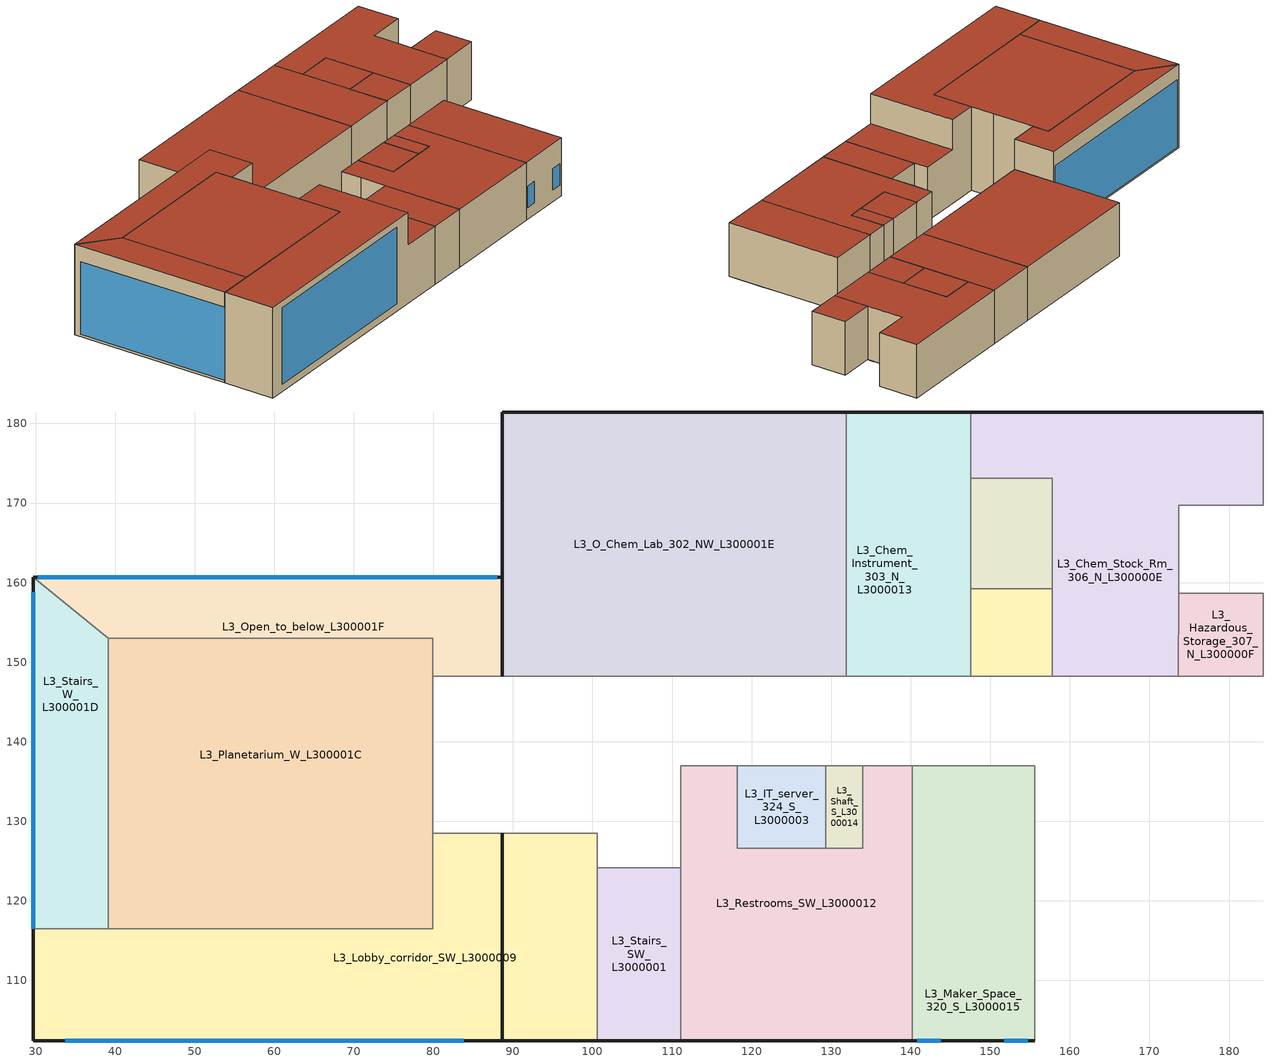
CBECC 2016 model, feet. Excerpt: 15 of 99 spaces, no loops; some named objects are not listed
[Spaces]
L3_Restrooms_SW_L3000012
 floor to L2_Restrooms_SW_L2000000 (Internal Ceiling/Floor): 140.17,102.41 111.12,102.41 111.12,136.99 118.21,136.99 118.21,126.62 133.95,126.62 133.95,136.99 140.17,136.99 z32
 wall outside (Brick Tiles-Metal framing wal w/ (R-19 + R-10) w/ metal screws): 111.12,102.41 140.17,102.41 z32:48
 wall to L1_Elevator_SW_L1000011 (Internal Partition): 111.12,136.99 111.12,131.28 111.12,124.17 z32:48
 wall to L3_Stairs_SW_L3000001 (Internal Partition): 111.12,124.17 111.12,102.41 z32:48
 wall to L3_Shaft_S_L3000014 (Internal Partition): 133.95,136.99 133.95,126.62 129.34,126.62 z32:48
 wall to L3_Maker_Space_320_S_L3000015 (Internal Partition): 140.17,102.41 140.17,136.99 z32:48
 wall to L3_IT_server_324_S_L3000003 (Internal Partition): 129.34,126.62 118.21,126.62 118.21,136.99 z32:48
 wall to L3_Corridor_L3000002 (Internal Partition): 118.21,136.99 111.12,136.99 / 140.17,136.99 133.95,136.99 z32:48
 roof outside (7 inch of Cont. Insulation entirely above Metal Deck (R-30)): 140.17,136.99 133.95,136.99 133.95,126.62 118.21,126.62 118.21,136.99 111.12,136.99 111.12,102.41 140.17,102.41 z48
L3_Stairs_SW_L3000001
 floor to L2_Stairs_SW_L2000005 (Internal Ceiling/Floor): 111.12,102.41 100.58,102.41 100.58,124.17 111.12,124.17 z32
 wall outside (Brick Tiles-Metal framing wal w/ (R-19 + R-10) w/ metal screws): 100.58,102.41 111.12,102.41 z32:48
 wall to L1_Elevator_SW_L1000011 (Internal Partition): 111.12,124.17 100.58,124.17 z32:48
 wall to L3_Lobby_corridor_SW_L3000009 (Internal Partition): 100.58,124.17 100.58,102.41 z32:48
 roof outside (7 inch of Cont. Insulation entirely above Metal Deck (R-30)): 111.12,124.17 100.58,124.17 100.58,102.41 111.12,102.41 z48
L3_Lobby_corridor_SW_L3000009
 floor to L2_Computer_Lab_202_SW_L2000025 (Internal Ceiling/Floor): 57.35,102.41 29.68,102.41 29.68,116.47 57.35,116.47 z32
 floor to L2_Office_SW_L2000006 (Internal Ceiling/Floor): 85.02,120.91 100.58,120.91 100.58,102.41 57.35,102.41 57.35,116.47 79.89,116.47 79.89,128.51 85.02,128.51 z32
 floor to L2_Corridor_1_L2000011 (Internal Ceiling/Floor): 100.58,120.91 85.02,120.91 85.02,128.51 100.58,128.51 z32
 wall outside (Brick Tiles-Metal framing wal w/ (R-19 + R-10) w/ metal screws): 29.68,116.47 29.68,102.41 z32:57; 88.65,102.41 88.65,128.51 z48:57; 29.68,102.41,32 100.58,102.41,32 100.58,102.41,48 88.65,102.41,48 88.65,102.41,57 29.68,102.41,57
 wall to L1_Elevator_SW_L1000011 (Internal Partition): 100.58,124.17 100.58,128.51 z32:48
 wall to L3_Stairs_W_L300001D (Internal Partition): 39.15,116.47 29.68,116.47 z32:57
 wall to L3_Planetarium_W_L300001C (Internal Partition): 79.89,128.51 79.89,116.47 39.15,116.47 z32:57
 wall to L3_Corridor_L3000002 (Internal Partition): 79.89,128.51,57 88.65,128.51,57 88.65,128.51,48 100.58,128.51,48 100.58,128.51,32 79.89,128.51,32
 window (SB90 on Clear+Air+Clear (U-0.28) [SHGC-0.22] (Overall U-0.44)): 33.75,102.41 83.79,102.41 z34.06:55.15
 roof outside (7 inch of Cont. Insulation entirely above Metal Deck (R-30)): 100.58,128.51 88.65,128.51 88.65,102.41 100.58,102.41 z48; 88.65,128.51 79.89,128.51 79.89,116.47 29.68,116.47 29.68,102.41 88.65,102.41 z57
L3_Stairs_W_L300001D
 floor to L2_Lobby_W_L2000003 (Internal Ceiling/Floor): 39.15,153 39.15,131.23 29.68,131.23 29.68,160.68 z32
 floor to L2_Computer_Lab_202_SW_L2000025 (Internal Ceiling/Floor): 39.15,116.47 29.68,116.47 29.68,131.23 39.15,131.23 z32
 wall outside (Brick Tiles-Metal framing wal w/ (R-19 + R-10) w/ metal screws): 29.68,160.68 29.68,116.47 z32:57
 wall to L3_Planetarium_W_L300001C (Internal Partition): 39.15,116.47 39.15,135.52 39.15,153 z32:57
 wall to L3_Open_to_below_L300001F (Internal Partition): 39.15,153 29.68,160.68 z32:57
 window (SB70XL on Clear+Clear (U-0.28) [SHGC-0.27]): 29.68,158.78 29.68,116.47 z32.67:52.83
 roof outside (7 inch of Cont. Insulation entirely above Metal Deck (R-30)): 39.15,153 29.68,160.68 29.68,116.47 39.15,116.47 z57
L3_Shaft_S_L3000014
 floor to L2_Shaft_SW_L2000024 (Internal Ceiling/Floor): 133.95,126.62 129.34,126.62 129.34,136.99 133.95,136.99 z32
 wall to L3_IT_server_324_S_L3000003 (Internal Partition): 129.34,136.99 129.34,126.62 z32:48
 wall to L3_Corridor_L3000002 (Internal Partition): 133.95,136.99 129.34,136.99 z32:48
 roof outside (7 inch of Cont. Insulation entirely above Metal Deck (R-30)): 133.95,136.99 129.34,136.99 129.34,126.62 133.95,126.62 z48
L3_Planetarium_W_L300001C
 floor to L2_Lobby_W_L2000003 (Internal Ceiling/Floor): 79.89,148.23 62.53,148.23 62.53,153 79.89,153 z32; 62.53,148.23 39.15,148.23 39.15,153 62.53,153 z32; 44.21,131.23 39.15,131.23 39.15,148.23 44.21,148.23 z32
 floor to L2_Corridor_1_L2000011 (Internal Ceiling/Floor): 79.89,137.98 62.53,148.23 79.89,148.23 z32
 floor to L2_Computer_Lab_202_SW_L2000025 (Internal Ceiling/Floor): 57.35,116.47 39.15,116.47 39.15,131.23 57.35,131.23 z32
 floor to L2_Office_SW_L2000006 (Internal Ceiling/Floor): 79.89,116.47 57.35,116.47 57.35,128.51 79.89,128.51 z32
 floor to L2_Tutoring_Center_SW_L2000026 (Internal Ceiling/Floor): 79.89,137.98 79.89,128.51 57.35,128.51 57.35,131.23 44.21,131.23 44.21,148.23 62.53,148.23 z32
 wall to L3_Open_to_below_L300001F (Internal Partition): 79.89,148.23 79.89,153 39.15,153 z32:57
 wall to L3_Corridor_L3000002 (Internal Partition): 79.89,128.51 79.89,135.52 79.89,148.23 z32:57
 roof outside (7 inch of Cont. Insulation entirely above Metal Deck (R-30)): 79.89,153 39.15,153 39.15,116.47 79.89,116.47 z57
L3_O_Chem_Lab_302_NW_L300001E
 floor to L2_Bio_Tech_Lab_210_NW_L2000004 (Internal Ceiling/Floor): 131.91,148.23 88.65,148.23 88.65,181.43 131.91,181.43 z32
 wall outside (Cement Plaster metal Framed Wall (R-19 + R-8) w/ Green-girts): 131.91,181.43 88.65,181.43 88.65,160.68 z32:48
 wall to L3_Open_to_below_L300001F (Internal Partition): 88.65,160.68 88.65,148.23 z32:48
 wall to L3_Corridor_L3000002 (Internal Partition): 88.65,148.23 131.91,148.23 z32:48
 wall to L3_Chem_Instrument_303_N_L3000013 (Internal Partition): 131.91,148.23 131.91,157.25 131.91,172.74 131.91,181.43 z32:48
 roof outside (7 inch of Cont. Insulation entirely above Metal Deck (R-30)): 131.91,181.43 88.65,181.43 88.65,148.23 131.91,148.23 z48
L3_Open_to_below_L300001F
 floor to L2_Lobby_W_L2000003 (Internal Ceiling/Floor): 88.65,148.23 79.89,148.23 79.89,153 39.15,153 29.68,160.68 88.65,160.68 z32
 wall outside (Brick Tiles-Metal framing wal w/ (R-19 + R-10) w/ metal screws): 88.65,160.68 29.68,160.68 z32:57; 88.65,148.23 88.65,160.68 z48:57
 wall to L3_Corridor_L3000002 (Internal Partition): 79.89,148.23 88.65,148.23 z32:57
 window (SB70XL on Clear+Clear (U-0.28) [SHGC-0.27]): 88.02,160.68 30.31,160.68 z32.45:52.62
 roof outside (7 inch of Cont. Insulation entirely above Metal Deck (R-30)): 88.65,160.68 29.68,160.68 39.15,153 79.89,153 79.89,148.23 88.65,148.23 z57
L3_Maker_Space_320_S_L3000015
 floor to L2_Copy_Mail_Rm_224_L2000012 (Internal Ceiling/Floor): 152.67,130.52 140.17,130.52 140.17,136.99 152.67,136.99 z32
 floor to L2_Janitor_Closet_237_L2000017 (Internal Ceiling/Floor): 152.67,130.52 152.67,124.05 140.17,124.05 140.17,130.52 z32
 floor to L2_Offices_235_204A_SW_L2000002 (Internal Ceiling/Floor): 152.67,112.62 140.17,112.62 140.17,124.05 152.67,124.05 z32
 floor to L2_Read_Study_200D_west_L200000C (Internal Ceiling/Floor): 155.58,132.49 152.67,132.49 152.67,136.99 155.58,136.99 z32
 floor to L2_Meeting_Rm_239_L200001F (Internal Ceiling/Floor): 155.58,118 152.67,118 152.67,132.49 155.58,132.49 z32
 floor to L2_Offices_231_235_S_L200000E (Internal Ceiling/Floor): 155.58,102.41 140.17,102.41 140.17,112.62 155.58,112.62 z32
 floor to L2_Corridor_2_L2000008 (Internal Ceiling/Floor): 155.58,112.62 152.67,112.62 152.67,118 155.58,118 z32
 wall outside (Brick Tiles-Metal framing wal w/ (R-19 + R-10) w/ metal screws): 140.17,102.41 155.58,102.41 z32:48
 wall to L3_Engineering_Lab_319_S_L3000010 (Internal Partition): 155.58,102.41 155.58,136.99 z32:48
 wall to L3_Corridor_L3000002 (Internal Partition): 155.58,136.99 140.17,136.99 z32:48
 window (SB90 on Clear+Air+Clear (U-0.28) [SHGC-0.22] (Overall U-0.44)): 140.8,102.41 143.8,102.41 / 151.72,102.41 154.72,102.41 z35.27:41.19
 roof outside (7 inch of Cont. Insulation entirely above Metal Deck (R-30)): 155.58,136.99 140.17,136.99 140.17,102.41 155.58,102.41 z48
L3_IT_server_324_S_L3000003
 floor to L2_IT_Server_SW_L2000022 (Internal Ceiling/Floor): 129.34,126.62 118.21,126.62 118.21,136.99 129.34,136.99 z32
 wall to L3_Corridor_L3000002 (Internal Partition): 129.34,136.99 118.21,136.99 z32:48
 roof outside (7 inch of Cont. Insulation entirely above Metal Deck (R-30)): 129.34,136.99 118.21,136.99 118.21,126.62 129.34,126.62 z48
L3_Hazardous_Storage_307_N_L300000F
 floor to L2_Microbio_Lab_217_N_L2000001 (Internal Ceiling/Floor): 184.27,148.23 173.65,148.23 173.66,158.69 184.27,158.69 z32
 wall to L3_General_Chem_Lab_310_N_L300000A (Internal Partition): 184.27,148.23 184.27,158.69 z32:48
 wall to L3_Flammable_Storage_308_L300000C (Internal Partition): 184.27,158.69 173.66,158.69 z32:48
 wall to L3_Corridor_L3000002 (Internal Partition): 173.65,148.23 184.27,148.23 z32:48
 wall to L3_Chem_Stock_Rm_306_N_L300000E (Internal Partition): 173.66,158.69 173.65,148.23 z32:48
 roof outside (7 inch of Cont. Insulation entirely above Metal Deck (R-30)): 184.27,158.69 173.66,158.69 173.65,148.23 184.27,148.23 z48
L3_Chem_Stock_Rm_306_N_L300000E
 floor to L2_AutoClave_213_L2000015 (Internal Ceiling/Floor): 152.82,173.11 147.56,173.11 147.56,181.43 152.82,181.43 z32
 floor to L2_Microbio_Prep_216_N_L2000018 (Internal Ceiling/Floor): 164.72,165.41 173.65,165.41 173.65,158.69 163.21,158.69 163.21,148.23 157.76,148.23 157.76,173.11 152.82,173.11 152.82,181.43 164.72,181.43 z32
 floor to L2_Storage_215_N_L200001B (Internal Ceiling/Floor): 173.65,165.41 164.72,165.41 164.72,181.43 173.65,181.43 z32
 floor to L2_Microbio_Tech_Office_215_L200001A (Internal Ceiling/Floor): 173.65,148.23 163.21,148.23 163.21,158.69 173.65,158.69 z32
 floor to L2_Microbio_Lab_217_N_L2000001 (Internal Ceiling/Floor): 184.27,169.72 173.67,169.72 173.65,148.23 173.65,181.43 184.27,181.43 z32
 wall outside (Cement Plaster metal Framed Wall (R-19 + R-8) w/ Green-girts): 184.27,181.43 147.56,181.43 z32:48
 wall to L3_General_Chem_Lab_310_N_L300000A (Internal Partition): 184.27,169.72 184.27,181.43 z32:48
 wall to L3_Corridor_L3000002 (Internal Partition): 157.76,148.23 173.65,148.23 z32:48
 wall to L3_Flammable_Storage_308_L300000C (Internal Partition): 173.66,158.69 173.67,169.72 184.27,169.72 z32:48
 wall to L3_Chem_Lab_Tech_304_N_L300000D (Internal Partition): 157.76,159.22 157.76,148.23 z32:48
 wall to L3_Chem_Instrument_303_N_L3000013 (Internal Partition): 147.56,181.43 147.56,173.11 z32:48
 wall to L3_Chem_Equip_Storage_305_L3000011 (Internal Partition): 147.56,173.11 157.76,173.11 157.76,159.22 z32:48
 roof outside (7 inch of Cont. Insulation entirely above Metal Deck (R-30)): 173.67,169.72 184.27,169.72 184.27,181.43 147.56,181.43 147.56,173.11 157.76,173.11 157.76,148.23 173.65,148.23 z48
L3_Chem_Lab_Tech_304_N_L300000D
 floor to L2_Media_Prep_214_L2000016 (Internal Ceiling/Floor): 152.82,148.23 147.56,148.23 147.56,159.22 152.82,159.22 z32
 floor to L2_Microbio_Prep_216_N_L2000018 (Internal Ceiling/Floor): 157.76,148.23 152.82,148.23 152.82,159.22 157.76,159.22 z32
 wall to L3_Corridor_L3000002 (Internal Partition): 147.56,148.23 157.76,148.23 z32:48
 wall to L3_Chem_Instrument_303_N_L3000013 (Internal Partition): 147.56,159.22 147.56,148.23 z32:48
 wall to L3_Chem_Equip_Storage_305_L3000011 (Internal Partition): 157.76,159.22 147.56,159.22 z32:48
 roof outside (7 inch of Cont. Insulation entirely above Metal Deck (R-30)): 157.76,159.22 147.56,159.22 147.56,148.23 157.76,148.23 z48
L3_Chem_Instrument_303_N_L3000013
 floor to L2_Vestibule_211_L2000007 (Internal Ceiling/Floor): 141.6,174.94 131.91,174.94 131.91,181.43 141.6,181.43 z32
 floor to L2_Cell_Culture_212_L2000023 (Internal Ceiling/Floor): 141.6,148.23 131.91,148.23 131.91,174.94 141.6,174.94 z32
 floor to L2_AutoClave_213_L2000015 (Internal Ceiling/Floor): 147.56,163.95 141.6,163.95 141.6,181.43 147.56,181.43 z32
 floor to L2_Media_Prep_214_L2000016 (Internal Ceiling/Floor): 147.56,148.23 141.6,148.23 141.6,163.95 147.56,163.95 z32
 wall outside (Cement Plaster metal Framed Wall (R-19 + R-8) w/ Green-girts): 147.56,181.43 131.91,181.43 z32:48
 wall to L3_Corridor_L3000002 (Internal Partition): 131.91,148.23 147.56,148.23 z32:48
 wall to L3_Chem_Equip_Storage_305_L3000011 (Internal Partition): 147.56,159.22 147.56,173.11 z32:48
 roof outside (7 inch of Cont. Insulation entirely above Metal Deck (R-30)): 147.56,181.43 131.91,181.43 131.91,148.23 147.56,148.23 z48
L3_Chem_Equip_Storage_305_L3000011
 floor to L2_AutoClave_213_L2000015 (Internal Ceiling/Floor): 152.82,163.95 147.56,163.95 147.56,173.11 152.82,173.11 z32
 floor to L2_Media_Prep_214_L2000016 (Internal Ceiling/Floor): 152.82,159.22 147.56,159.22 147.56,163.95 152.82,163.95 z32
 floor to L2_Microbio_Prep_216_N_L2000018 (Internal Ceiling/Floor): 157.76,159.22 152.82,159.22 152.82,173.11 157.76,173.11 z32
 roof outside (7 inch of Cont. Insulation entirely above Metal Deck (R-30)): 157.76,173.11 147.56,173.11 147.56,159.22 157.76,159.22 z48
[Proj]
181207_CCC_NSB_T24_Model_v1: StdsVersion=Compliance2016; GasType=NaturalGas; NatGasAvail=0; CliZn=ClimateZone3; StAddress=-specify-; City=-specify-; State=CA; ZipCode=0; CalculateEnergyCosts=0; AvgElecCost=13.41; AvgOtherFuelCost=0; DocAuthName=-specify-; DocAuthCEAIdent=-specify-; DocAuthCompany=Integral Group Inc.; DocAuthAddress=427 13th Street; DocAuthCity=Oakland; DocAuthState=CA; DocAuthZipCode=94612; DocAuthPhone=-specify-; EnvDsgnrName=-specify-; EnvDsgnrLicense=-specify-; EnvDsgnrCompany=-specify-; EnvDsgnrAddress=-specify-; EnvDsgnrCity=-specify-; EnvDsgnrState=CA; EnvDsgnrZipCode=0; EnvDsgnrPhone=-specify-; LtgDsgnrName=-specify-; LtgDsgnrLicense=-specify-; LtgDsgnrCompany=-specify-; LtgDsgnrAddress=-specify-; LtgDsgnrCity=-specify-; LtgDsgnrState=CA; LtgDsgnrZipCode=0; LtgDsgnrPhone=-specify-; MechDsgnrName=-specify-; MechDsgnrLicense=-specify-; MechDsgnrCompany=-specify-; MechDsgnrAddress=-specify-; MechDsgnrCity=-specify-; MechDsgnrState=CA; MechDsgnrZipCode=0; MechDsgnrPhone=-specify-; WeatherStation=OAKLAND_724930; QuickAnalysis=0; UseExcptDsgnModel=0; NarrativeDetails=-specify-; CompType=NewComplete; CompPathEnv=Performance; EnvDetailsLctn=-specify-; CompPathMech=Performance; MechDetailsLctn=-specify-; CompPathDHW=Performance; DHWDetailsLctn=-specify-; CompPathLtg=Performance; LtgDetailsLctn=-specify-; CompPathKit=NA; CompPathComputerRm=NA; CompPathLab=NA
[Bldg]
Building: RelocPubSchoolBldg=0; BldgAz=41; HighRiseResLivingUnitCnt=0; HotelMotelGuestRmCnt=0
[Mat]
Name | CodeCat | CodeItem
Air - Ceiling 5 | Air | Air - Ceiling - 3/4 in.
Air - Wall 18 | Air | Air - Wall - 3/4 in.
Chipboard Flooring | Woods | Wood - 1/2 in.
Compliance Insulation R30 | Insulation Board | Compliance Insulation R30.00
Batt Insulation (R-19) | Insulation Board | Compliance Insulation R5.60
Metal Standing Seam - 1/16 in. | Roofing | Metal Standing Seam - 1/16 in.
Plasterboard | Plastering Materials | Stucco - 3/8 in.
Reinforced Concrete | Concrete | Concrete - 80 lb/ft3 - 2 in.
Brick- 48 lbs- 3 5/8 in | Masonry Materials | Brick - 48 lb/ft3 - 3 5/8 in.
Mineral Wool Cont. Insulation (R-8) | Insulation Board | Compliance Insulation R5.00
Plasterboard 2 (Wall) | Plastering Materials | Gypsum plaster - on metal lath 70 lb/ft3 - 3/4 in.
[FenCons] FenType=VerticalFenestration; FenProdType=FixedWindow; AssmContext=Manufactured; CertificationMthd=NFRCRated; GreenhouseGardenWin=0; WinDivider=TrueDividedLite; ShdgCred=0; DynamicGlz=0
Name | SHGC | UFactor | VT
SB90 on Clear+Air+Clear (U-0.28) [SHGC-0.22] (Overall U-0.44) | 0.231613 | 0.444746 | 0.6
SB70XL on Clear+Clear (U-0.28) [SHGC-0.27] | 0.27814 | 0.442874 | 0.64
[ConsAssm] SpecMthd=Layers
Cement Plaster metal Framed Wall (R-19 + R-8) w/ Green-girts: CompatibleSurfType=ExteriorWall; MatRef=( Mineral Wool Cont. Insulation (R-8), 5/8 inch Sheathing, Batt Insulation (R-19), 5/8 inch Sheathing )
Internal Ceiling/Floor: CompatibleSurfType=InteriorFloor; MatRef=( Chipboard Flooring, Air - Ceiling 5, Reinforced Concrete, Air - Ceiling 5, Plasterboard, - none - )
Internal Partition: CompatibleSurfType=InteriorWall; MatRef=( Plasterboard 2 (Wall), Air - Wall 18, Plasterboard 2 (Wall) )
Brick Tiles-Metal framing wal w/ (R-19 + R-10) w/ metal screws: CompatibleSurfType=ExteriorWall; MatRef=( Brick- 48 lbs- 3 5/8 in, Mineral Wool Cont. Insulation (R-8), 5/8 inch Sheathing, Batt Insulation (R-19), 5/8 inch Sheathing )
7 inch of Cont. Insulation entirely above Metal Deck (R-30): CompatibleSurfType=Roof; MatRef=( Metal Standing Seam - 1/16 in., Compliance Insulation R30 ); FieldAppliedCoating=0; CRRCInitialRefl=0.9; CRRCAgedRefl=0.85; CRRCInitialEmit=0.85; CRRCAgedEmit=0.85; RoofDens=0; BuiltUpRoof=0; BallastedRoof=0
[ThrmlZn]
Name | Type | VentSrc | PriAirCondgSysRef | VentSysRef | VentCtrlMthd | VentSpecMthd | ExhSysRef
Zn L3_Open_to_below; Zn L3_Shaft_S | Unconditioned | None
Zn L3_Lobby_corridor_SW | Conditioned | Forced | ( AHU, VAV 300B-1 (Backup sys)_Lobby_Corridor ) | AHU | Fixed | Maximum
Zn L3_Chem_Stock_Rm_306_N | Conditioned | Forced | ( AHU, LSV 306-1 (Backup sys) Chem_Stock ) | AHU | Fixed | Maximum | LEV 306-1
Zn L3_IT_server_324_S | Conditioned | Forced | ( AHU, FCU6 ) | AHU | Fixed | Maximum
Zn L3_Restrooms_SW; Zn L3_Hazardous_Storage_307_N; Zn L3_Stairs_W; Zn L3_Stairs_SW | Unconditioned | Natural
Zn L3_Maker_Space_320_S | Conditioned | Forced | ( AHU, LSV 320-1 (Backup sys) ) | AHU | Fixed | Maximum | LEV 320-1
Zn L3_Chem_Lab_Tech_304_N | Conditioned | Forced | ( AHU, LSV 306-1 (Backup sys) Chem_Lab_Tech ) | AHU | Fixed | Maximum | LEV 306-1
Zn L3_Chem_Equip_Storage_305 | Conditioned | Forced | ( AHU, LSV 306-1 (Backup sys) Chem_Eqt ) | AHU | Fixed | Maximum | LEV 306-1
Zn L3_Chem_Instrument_303_N | Conditioned | Forced | ( AHU, LSV 303-1 (Backup sys) ) | AHU | Fixed | Maximum | LEV 303-1
Zn L3_Planetarium_W | Conditioned | Forced | ( AHU, VAV 301-1 (Backup sys) ) | AHU | CO2Sensors | Maximum
Zn L3_O_Chem_Lab_302_NW | Conditioned | Forced | ( AHU, LSV 302-1 (Backup sys)x4 ) | AHU | Fixed | Maximum | LEV 302-1
[Story]
BuildingStory 3
[Spc] Story=BuildingStory 3; OccFrac=0.5; FxdSeat=0; EnvStatus=New; LtgStatus=New; IntLtgSpecMthd=AreaCategoryMethod; IntLtgRegHtGnSpcFrac=0; IntLtgRegHtGnRadFrac=0; SkyltReqExcptFrac=0; ElevCnt=0; ElevLostFrac=0; EscalCnt=0; EscalLostFrac=0; ExhPerArea=0; ExhACH=0; DwellingUnitTypeCnt=( 0, 0, 0, 0, 0, 0 ); DwellingUnitTypeArea=( 0, 0, 0, 0, 0, 0 )
Name | CondgType | ThrmlZnRef | FlrToCeilingHgt | Vol | SpcFunc | IntLPDReg | PriSide100PctControlled | RecptPwrDens | SHWFluidSegRef | ExhPerSpc
L3_Stairs_W_L300001D | IndirectlyConditioned | Zn L3_Stairs_W | 25 | 9556.3 | Corridors, Restrooms, Stairs, and Support Areas | 0.6 | 1 | 0.2 | SHW supply | 0
L3_Stairs_SW_L3000001 | IndirectlyConditioned | Zn L3_Stairs_SW | 16 | 3673.63 | Corridors, Restrooms, Stairs, and Support Areas | 0.6 | 1 | 0.2 | SHW supply | 0
L3_Shaft_S_L3000014 | IndirectlyConditioned | Zn L3_Shaft_S | 16 | 763.919 | Unoccupied-Exclude from Gross Floor Area | 0 | 0 | 0 | SHW supply | 0
L3_Restrooms_SW_L3000012 | IndirectlyConditioned | Zn L3_Restrooms_SW | 16 | 13464.9 | Corridors, Restrooms, Stairs, and Support Areas | 0.6 | 1 | 0.2 | SHW supply | 0
L3_Planetarium_W_L300001C | DirectlyConditioned | Zn L3_Planetarium_W | 25 | 37199.9 | Auditorium Area | 1.4 | 1 | 1 | SHW supply | 0
L3_O_Chem_Lab_302_NW_L300001E | DirectlyConditioned | Zn L3_O_Chem_Lab_302_NW | 16 | 22982.2 | Laboratory, Scientific | 1.4 | 1 | 2 | SHW supply | 1880
L3_Open_to_below_L300001F | IndirectlyConditioned | Zn L3_Open_to_below | 25 | 11457.9 | Unoccupied-Exclude from Gross Floor Area | 0 |  | 0 |  | 0
L3_Maker_Space_320_S_L3000015 | DirectlyConditioned | Zn L3_Maker_Space_320_S | 16 | 8524.38 | Laboratory, Scientific | 1.4 | 1 | 2 | SHW supply | 200
L3_Lobby_corridor_SW_L3000009 | DirectlyConditioned | Zn L3_Lobby_corridor_SW | 25 | 28359.1 | Corridors, Restrooms, Stairs, and Support Areas | 0.820688 | 1 | 0.2 | SHW supply | 0
L3_IT_server_324_S_L3000003 | DirectlyConditioned | Zn L3_IT_server_324_S | 16 | 1845.54 | Electrical, Mechanical, Telephone Rooms | 0.55 | 1 | 3 | SHW supply | 0
L3_Hazardous_Storage_307_N_L300000F | IndirectlyConditioned | Zn L3_Hazardous_Storage_307_N | 16 | 1777.24 | Commercial and Industrial Storage Areas (conditioned or unconditioned) | 0.6 | 1 | 0.2 | SHW supply | 0
L3_Chem_Stock_Rm_306_N_L300000E | DirectlyConditioned | Zn L3_Chem_Stock_Rm_306_N | 16 | 11793.2 | Commercial and Industrial Storage Areas (conditioned or unconditioned) | 0.6 | 1 | 0.2 | SHW supply | 790
L3_Chem_Lab_Tech_304_N_L300000D | DirectlyConditioned | Zn L3_Chem_Lab_Tech_304_N | 16 | 1793.47 | Laboratory, Scientific | 1.4 | 1 | 2 | SHW supply | 0
L3_Chem_Instrument_303_N_L3000013 | DirectlyConditioned | Zn L3_Chem_Instrument_303_N | 16 | 8314.23 | Laboratory, Equipment Room | 1.4 | 1 | 10 | SHW supply | 200
L3_Chem_Equip_Storage_305_L3000011 | DirectlyConditioned | Zn L3_Chem_Equip_Storage_305 | 16 | 2264.96 | Laboratory, Equipment Room | 1.4 | 1 | 10 | SHW supply | 0
[IntLtgSys] PwrReg=1; AllowLen=0; AllowArea=0; LumMntgHgt=0; DaylitAreaType=PrimarySidelit; IsAcceptanceTestReqdRpt=0; LtgCtrlCntRpt=0
Name | Spc | LumRef | LumCnt
InteriorLightingSystem 1 3 | L3_Stairs_W_L300001D | ( TA / TB (W/sf), T1, T2, T3, T4 ) | ( 44, 4, 2, 2, 4 )
InteriorLightingSystem 2 3 | L3_Stairs_W_L300001D | ( T5, - none -, - none -, - none -, - none - ) | ( 1, 0, 0, 0, 0 )
InteriorLightingSystem 88 | L3_Stairs_SW_L3000001 | ( S3, - none -, - none -, - none -, - none - ) | ( 2, 0, 0, 0, 0 )
InteriorLightingSystem 86 | L3_Restrooms_SW_L3000012 | ( R1, R3 (W/sf), - none -, - none -, - none - ) | ( 10, 46, 0, 0, 0 )
InteriorLightingSystem 80 | L3_O_Chem_Lab_302_NW_L300001E | ( R4B, R6, S2 (W/sf), - none -, - none - ) | ( 18, 2, 6, 0, 0 )
InteriorLightingSystem 79 | L3_Maker_Space_320_S_L3000015 | ( R4B, - none -, - none -, - none -, - none - ) | ( 6, 0, 0, 0, 0 )
InteriorLightingSystem 1 2 | L3_Lobby_corridor_SW_L3000009 | ( R1, R7, TA / TB (W/sf), T1, T3 ) | ( 8, 2, 48, 1, 2 )
InteriorLightingSystem 2 2 | L3_Lobby_corridor_SW_L3000009 | ( T5, T6, - none -, - none -, - none - ) | ( 1, 13, 0, 0, 0 )
InteriorLightingSystem 76 | L3_IT_server_324_S_L3000003 | ( P2 (W/sf), - none -, - none -, - none -, - none - ) | ( 8, 0, 0, 0, 0 )
InteriorLightingSystem 74 | L3_Hazardous_Storage_307_N_L300000F | ( R9, - none -, - none -, - none -, - none - ) | ( 2, 0, 0, 0, 0 )
InteriorLightingSystem 68 | L3_Chem_Stock_Rm_306_N_L300000E | ( R4B, - none -, - none -, - none -, - none - ) | ( 9, 0, 0, 0, 0 )
InteriorLightingSystem 67 | L3_Chem_Lab_Tech_304_N_L300000D | ( R4B, - none -, - none -, - none -, - none - ) | ( 2, 0, 0, 0, 0 )
InteriorLightingSystem 66 | L3_Chem_Instrument_303_N_L3000013 | ( R4B, - none -, - none -, - none -, - none - ) | ( 8, 0, 0, 0, 0 )
InteriorLightingSystem 65 | L3_Chem_Equip_Storage_305_L3000011 | ( R4B, - none -, - none -, - none -, - none - ) | ( 2, 0, 0, 0, 0 )
[Lum] FxtrType=RecessedOrDownlight; LampType=LinearFluorescent; HtGnSpcFrac=0.69; HtGnRadFrac=0.58; PwrNA8Default=0
Name | Pwr
P2 (W/sf) | 9.8
R1 | 8
R3 (W/sf) | 3
R4B | 59
R6 | 19.6
R7 | 6
R9 | 45
S2 (W/sf) | 5
S3 | 58
TA / TB (W/sf) | 12
T1; T4; T5; T6 | 23
T2; T3 | 13
